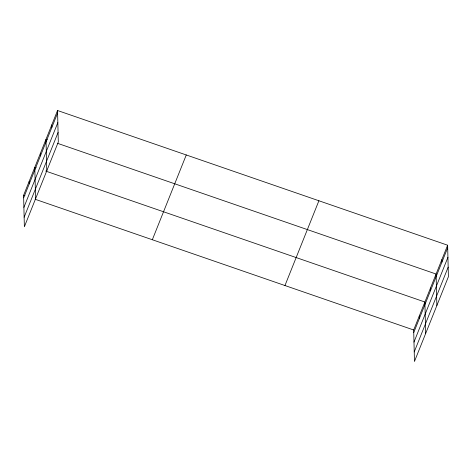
<?xml version="1.0" encoding="UTF-8"?>
<svg xmlns="http://www.w3.org/2000/svg" width="472" height="472" viewBox="0 0 472 472"><rect width="100%" height="100%" fill="white"/><g stroke="black" fill="none" stroke-linecap="round" stroke-linejoin="round"><path stroke-width="0.71" d="M57.543 110.513L58.31 142.007L24.367 226.784L23.6 195.284L57.543 110.513L447.633 245.216L448.4 276.716L414.457 361.487L413.69 329.993L447.633 245.216M23.665 197.833L57.602 113.056M23.895 207.385L57.838 122.608M24.137 217.232L58.08 132.455M152.332 239.741L186.269 154.963M284.958 285.536L318.901 200.765M413.749 332.536L447.692 247.759M413.985 342.088L447.928 257.317M414.227 351.935L448.164 267.158M47.365 139.806L46.002 139.334L46.769 170.834M57.578 143.335L436.093 274.037L436.86 305.537M36.161 167.784L34.798 167.312L35.571 198.806M45.696 171.076L424.888 302.015L425.661 333.515M23.6 195.284L24.963 195.756M35.182 199.284L413.69 329.993M441.863 259.63L441.922 262.172M430.488 288.026L430.552 290.569M419.289 316.004L419.354 318.547M51.772 124.921L51.831 127.469M40.403 153.323L40.462 155.866M29.199 181.301L29.264 183.844"/></g></svg>
